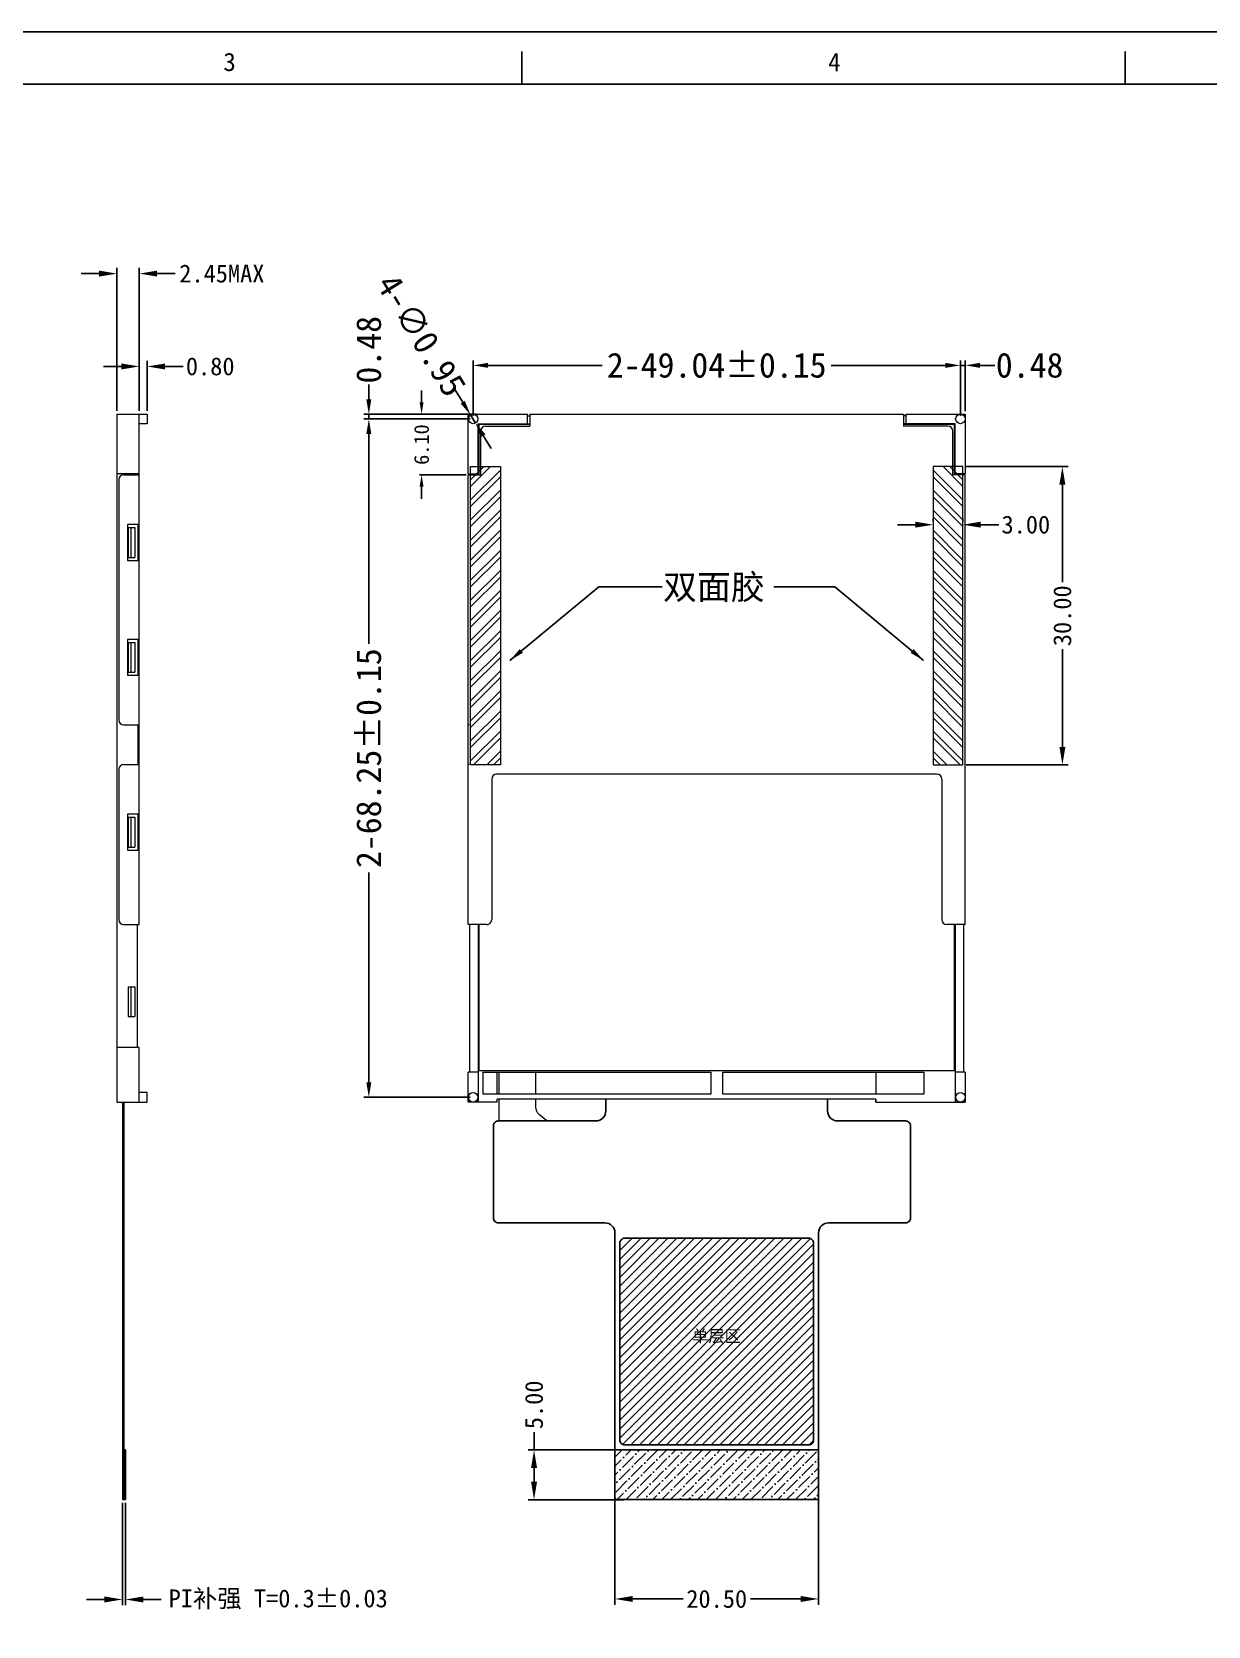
# Model space of a CAD drawing. Header units: millimetres. Extents: x 208 to 583, y 377 to 638.
# Drawn here: x 346.1 to 464.4, y 477.3 to 637.7 of the extents above; entities that cross this region are included whole.
import ezdxf

# ---------------------------------------------------------------- set-up
doc = ezdxf.new("R2010")
doc.units = ezdxf.units.MM
for name, color, linetype, lineweight in [('DIM', 3, 'Continuous', 20), ('FRAME', 6, 'Continuous', 13), ('铁框', 5, 'Continuous', 9)]:
    doc.layers.add(name, color=color, linetype=linetype, lineweight=lineweight)
for name, color, linetype in [('FPC', 2, 'Continuous'), ('HOU', 7, 'Continuous'), ('反射', 203, 'Continuous'), ('标注', 3, 'Continuous')]:
    doc.layers.add(name, color=color, linetype=linetype)
doc.styles.add('C-E02$0$HZ', font='')
doc.styles.add('ROMANS', font='romans.shx')
doc.styles.add('宋体', font='')
doc.styles.add('標注', font='txt.shx')
doc.styles.get('C-E02$0$HZ').set_extended_font_data('SimSun')
doc.styles.get('宋体').set_extended_font_data('SimSun')
doc.dimstyles.new('lcm111', dxfattribs={"dimtxt": 1.5, "dimasz": 1.2, "dimexe": 0.2, "dimexo": 0.2, "dimgap": 0.8, "dimtad": 0, "dimzin": 1, "dimdsep": 46, "dimtxsty": 'ROMANS', "dimcen": 0, "dimadec": 0, "dimazin": 0, "dimtfac": 1, "dimtofl": 0, "dimtmove": 0, "dimatfit": 3, "dimfxl": 0, "dimarcsym": 0})
doc.dimstyles.new('STANDARD$0', dxfattribs={"dimtxt": 2.5, "dimasz": 1.8, "dimexe": 0.5, "dimexo": 0.5, "dimgap": 0.4, "dimtad": 1, "dimzin": 9, "dimdsep": 46, "dimtxsty": 'Standard', "dimcen": 1.5, "dimadec": 0, "dimazin": 0, "dimtfac": 1, "dimtmove": 0, "dimatfit": 3, "dimfxl": 0, "dimtolj": 1, "dimtzin": 0, "dimlwd": 5, "dimlwe": 5, "dimarcsym": 0})
doc.dimstyles.new('標注', dxfattribs={"dimscale": 0, "dimtxt": 2.5, "dimasz": 1.5, "dimexe": 0.5, "dimexo": 0.3, "dimgap": 0.1, "dimtad": 0, "dimzin": 9, "dimdsep": 46, "dimtxsty": '標注', "dimcen": 0, "dimclrd": 3, "dimclre": 3, "dimclrt": 3, "dimazin": 2, "dimtfac": 1, "dimtmove": 0, "dimatfit": 3, "dimfxl": 0, "dimtolj": 1, "dimtzin": 0, "dimlwd": 25, "dimlwe": 25, "dimarcsym": 0})

# ---------------------------------------------------------------- blocks, each defined once
blk = doc.blocks.new('*D158')
at = {"layer": 'Defpoints', "color": 0, "transparency": 16777216}
for p in [(356.88, 613.36), (354.63, 599.21), (356.88, 599.21)]:
    blk.add_point(p, dxfattribs=at)
at = {"layer": 'DIM', "color": 0, "lineweight": -2, "transparency": 16777216}
for p, q in [((352.83, 613.36), (351.03, 613.36)), ((354.63, 599.54), (354.63, 613.94)), ((356.88, 599.54), (356.88, 613.94)), ((358.68, 613.36), (360.48, 613.36))]:
    blk.add_line(p, q, dxfattribs=at)
at = {"layer": 'DIM', "color": 0, "transparency": 16777216}
for points in [[(352.83, 613.66), (352.83, 613.06), (354.63, 613.36)], [(358.68, 613.66), (358.68, 613.06), (356.88, 613.36)]]:
    blk.add_solid(points, dxfattribs=at)
at = {"layer": 'DIM', "color": 0, "lineweight": 9, "transparency": 16777216, "insert": (365.19, 613.36), "char_height": 1.8, "attachment_point": 5, "style": '宋体'}
blk.add_mtext('\\A1;2.45MAX', dxfattribs=at)
blk = doc.blocks.new('*D184')
at = {"layer": 'Defpoints', "color": 0, "transparency": 16777216}
for p in [(390.22, 599.14), (390.72, 598.33)]:
    blk.add_point(p, dxfattribs=at)
at = {"layer": '标注', "color": 3, "lineweight": 25, "transparency": 16777216}
for p, q in [((388.64, 601.7), (389.43, 600.42)), ((390.72, 598.33), (390.22, 599.14)), ((391.5, 597.06), (392.29, 595.78))]:
    blk.add_line(p, q, dxfattribs=at)
at = {"layer": '标注', "color": 3, "transparency": 16777216}
for points in [[(389.64, 600.55), (389.22, 600.29), (390.22, 599.14)], [(391.72, 597.19), (391.29, 596.93), (390.72, 598.33)]]:
    blk.add_solid(points, dxfattribs=at)
at = {"layer": '标注', "color": 3, "lineweight": 9, "transparency": 16777216, "insert": (385.27, 607.16), "char_height": 2.5, "attachment_point": 5, "rotation": 301.6746, "style": 'C-E02$0$HZ'}
blk.add_mtext('\\A1;4-∅0.95', dxfattribs=at)
blk = doc.blocks.new('*D165')
at = {"layer": 'Defpoints', "color": 0, "transparency": 16777216}
for p in [(379.98, 599.21), (389.99, 599.21), (390.47, 598.74)]:
    blk.add_point(p, dxfattribs=at)
at = {"layer": '标注', "color": 3, "lineweight": 25, "transparency": 16777216}
for p, q in [((379.98, 600.71), (379.98, 602.21)), ((389.69, 599.21), (379.48, 599.21)), ((390.17, 598.74), (379.48, 598.74)), ((379.98, 598.74), (379.98, 599.21)), ((379.98, 597.24), (379.98, 595.74))]:
    blk.add_line(p, q, dxfattribs=at)
at = {"layer": '标注', "color": 3, "transparency": 16777216}
for points in [[(379.73, 600.71), (380.23, 600.71), (379.98, 599.21)], [(379.73, 597.24), (380.23, 597.24), (379.98, 598.74)]]:
    blk.add_solid(points, dxfattribs=at)
at = {"layer": '标注', "color": 3, "lineweight": 9, "transparency": 16777216, "insert": (379.98, 605.7), "char_height": 2.5, "attachment_point": 5, "rotation": 90, "style": 'C-E02$0$HZ'}
blk.add_mtext('\\A1;0.48', dxfattribs=at)
blk = doc.blocks.new('*D185')
at = {"layer": 'Defpoints', "color": 0, "transparency": 16777216}
for p in [(390.47, 598.74), (379.98, 530.49), (390.47, 530.49)]:
    blk.add_point(p, dxfattribs=at)
at = {"layer": '标注', "color": 3, "lineweight": 25, "transparency": 16777216}
for p, q in [((390.17, 598.74), (379.48, 598.74)), ((379.98, 597.24), (379.98, 576.13)), ((379.98, 531.99), (379.98, 553.1)), ((390.17, 530.49), (379.48, 530.49))]:
    blk.add_line(p, q, dxfattribs=at)
at = {"layer": '标注', "color": 3, "transparency": 16777216}
for points in [[(379.73, 597.24), (380.23, 597.24), (379.98, 598.74)], [(379.73, 531.99), (380.23, 531.99), (379.98, 530.49)]]:
    blk.add_solid(points, dxfattribs=at)
at = {"layer": '标注', "color": 3, "lineweight": 9, "transparency": 16777216, "insert": (379.98, 564.61), "char_height": 2.5, "attachment_point": 5, "rotation": 90, "style": 'C-E02$0$HZ'}
blk.add_mtext('\\A1;2-68.25±0.15', dxfattribs=at)
blk = doc.blocks.new('*D186')
at = {"layer": 'Defpoints', "color": 0, "transparency": 16777216}
for p in [(439.99, 604.13), (439.51, 598.74), (439.99, 599.21)]:
    blk.add_point(p, dxfattribs=at)
at = {"layer": '标注', "color": 3, "lineweight": 25, "transparency": 16777216}
for p, q in [((438.01, 604.13), (436.51, 604.13)), ((439.51, 599.04), (439.51, 604.63)), ((439.51, 604.13), (439.99, 604.13)), ((439.99, 599.51), (439.99, 604.63)), ((441.49, 604.13), (442.99, 604.13))]:
    blk.add_line(p, q, dxfattribs=at)
at = {"layer": '标注', "color": 3, "transparency": 16777216}
for points in [[(438.01, 604.38), (438.01, 603.88), (439.51, 604.13)], [(441.49, 604.38), (441.49, 603.88), (439.99, 604.13)]]:
    blk.add_solid(points, dxfattribs=at)
at = {"layer": '标注', "color": 3, "lineweight": 9, "transparency": 16777216, "insert": (446.48, 604.13), "char_height": 2.5, "attachment_point": 5, "style": 'C-E02$0$HZ'}
blk.add_mtext('\\A1;0.48', dxfattribs=at)
blk = doc.blocks.new('*D166')
at = {"layer": 'Defpoints', "color": 0, "transparency": 16777216}
for p in [(439.51, 604.13), (390.47, 598.74), (439.51, 598.74)]:
    blk.add_point(p, dxfattribs=at)
at = {"layer": '标注', "color": 3, "lineweight": 25, "transparency": 16777216}
for p, q in [((390.47, 599.04), (390.47, 604.63)), ((391.97, 604.13), (403.47, 604.13)), ((438.01, 604.13), (426.51, 604.13)), ((439.51, 599.04), (439.51, 604.63))]:
    blk.add_line(p, q, dxfattribs=at)
at = {"layer": '标注', "color": 3, "transparency": 16777216}
for points in [[(391.97, 604.38), (391.97, 603.88), (390.47, 604.13)], [(438.01, 604.38), (438.01, 603.88), (439.51, 604.13)]]:
    blk.add_solid(points, dxfattribs=at)
at = {"layer": '标注', "color": 3, "lineweight": 9, "transparency": 16777216, "insert": (414.99, 604.13), "char_height": 2.5, "attachment_point": 5, "style": 'C-E02$0$HZ'}
blk.add_mtext('\\A1;2-49.04±0.15', dxfattribs=at)
blk = doc.blocks.new('*D167')
at = {"layer": 'Defpoints', "color": 0, "transparency": 16777216}
for p in [(385.29, 599.21), (391.03, 599.21), (389.99, 593.11)]:
    blk.add_point(p, dxfattribs=at)
at = {"layer": 'DIM', "color": 0, "lineweight": -2, "transparency": 16777216}
for p, q in [((385.29, 600.41), (385.29, 601.61)), ((390.83, 599.21), (385.09, 599.21)), ((389.79, 593.11), (385.09, 593.11)), ((385.29, 591.91), (385.29, 590.71))]:
    blk.add_line(p, q, dxfattribs=at)
at = {"layer": 'DIM', "color": 0, "transparency": 16777216}
for points in [[(385.09, 600.41), (385.49, 600.41), (385.29, 599.21)], [(385.09, 591.91), (385.49, 591.91), (385.29, 593.11)]]:
    blk.add_solid(points, dxfattribs=at)
at = {"layer": 'DIM', "color": 0, "lineweight": 9, "transparency": 16777216, "insert": (385.29, 596.16), "char_height": 1.5, "attachment_point": 5, "rotation": 90, "style": 'C-E02$0$HZ'}
blk.add_mtext('6.10', dxfattribs=at)
blk = doc.blocks.new('*D168')
at = {"layer": 'Defpoints', "color": 0, "transparency": 16777216}
for p in [(357.68, 604.02), (356.88, 599.21), (357.68, 599.21)]:
    blk.add_point(p, dxfattribs=at)
at = {"layer": 'DIM', "color": 0, "lineweight": -2, "transparency": 16777216}
for p, q in [((355.08, 604.02), (353.28, 604.02)), ((356.88, 599.54), (356.88, 604.6)), ((357.68, 599.54), (357.68, 604.6)), ((359.48, 604.02), (361.28, 604.02))]:
    blk.add_line(p, q, dxfattribs=at)
at = {"layer": 'DIM', "color": 0, "transparency": 16777216}
for points in [[(355.08, 604.32), (355.08, 603.72), (356.88, 604.02)], [(359.48, 604.32), (359.48, 603.72), (357.68, 604.02)]]:
    blk.add_solid(points, dxfattribs=at)
at = {"layer": 'DIM', "color": 0, "lineweight": 9, "transparency": 16777216, "insert": (364.02, 604.02), "char_height": 1.8, "attachment_point": 5, "style": '宋体'}
blk.add_mtext('\\A1;0.80', dxfattribs=at)
blk = doc.blocks.new('*D155')
at = {"layer": 'Defpoints', "color": 0, "transparency": 16777216}
for p in [(355.18, 490.01), (355.48, 490.01), (355.48, 479.97)]:
    blk.add_point(p, dxfattribs=at)
at = {"layer": 'DIM', "color": 0, "lineweight": -2, "transparency": 16777216}
for p, q in [((355.18, 489.69), (355.18, 479.39)), ((355.48, 489.69), (355.48, 479.39)), ((353.38, 479.97), (351.58, 479.97)), ((357.28, 479.97), (359.08, 479.97))]:
    blk.add_line(p, q, dxfattribs=at)
at = {"layer": 'DIM', "color": 0, "transparency": 16777216}
for points in [[(353.38, 480.27), (353.38, 479.67), (355.18, 479.97)], [(357.28, 480.27), (357.28, 479.67), (355.48, 479.97)]]:
    blk.add_solid(points, dxfattribs=at)
at = {"layer": 'DIM', "color": 0, "lineweight": 9, "transparency": 16777216, "insert": (370.86, 479.97), "char_height": 1.8, "attachment_point": 5, "style": '宋体'}
blk.add_mtext('\\A1;PI补强 T=0.3%%P0.03', dxfattribs=at)
blk = doc.blocks.new('*D175')
at = {"layer": 'Defpoints', "color": 0, "transparency": 16777216}
for p in [(436.77, 588.1), (439.77, 588.1), (439.77, 588.1)]:
    blk.add_point(p, dxfattribs=at)
at = {"layer": 'DIM', "color": 0, "lineweight": -2, "transparency": 16777216}
for p, q in [((436.77, 588.42), (436.77, 588.68)), ((439.77, 588.42), (439.77, 588.68)), ((434.97, 588.1), (433.17, 588.1)), ((441.57, 588.1), (443.37, 588.1))]:
    blk.add_line(p, q, dxfattribs=at)
at = {"layer": 'DIM', "color": 0, "transparency": 16777216}
for points in [[(434.97, 588.4), (434.97, 587.8), (436.77, 588.1)], [(441.57, 588.4), (441.57, 587.8), (439.77, 588.1)]]:
    blk.add_solid(points, dxfattribs=at)
at = {"layer": 'DIM', "color": 0, "lineweight": 9, "transparency": 16777216, "insert": (446.1, 588.1), "char_height": 1.8, "attachment_point": 5, "style": '宋体'}
blk.add_mtext('\\A1;3.00', dxfattribs=at)
blk = doc.blocks.new('*D176')
at = {"layer": 'Defpoints', "color": 0, "transparency": 16777216}
for p in [(439.77, 593.94), (439.77, 563.94), (449.78, 563.94)]:
    blk.add_point(p, dxfattribs=at)
at = {"layer": 'DIM', "color": 0, "lineweight": -2, "transparency": 16777216}
for p, q in [((440.09, 593.94), (450.36, 593.94)), ((449.78, 592.14), (449.78, 582.32)), ((449.78, 565.74), (449.78, 575.57)), ((440.09, 563.94), (450.36, 563.94))]:
    blk.add_line(p, q, dxfattribs=at)
at = {"layer": 'DIM', "color": 0, "transparency": 16777216}
for points in [[(449.48, 592.14), (450.08, 592.14), (449.78, 593.94)], [(449.48, 565.74), (450.08, 565.74), (449.78, 563.94)]]:
    blk.add_solid(points, dxfattribs=at)
at = {"layer": 'DIM', "color": 0, "lineweight": 9, "transparency": 16777216, "insert": (449.78, 578.94), "char_height": 1.8, "attachment_point": 5, "rotation": 90, "style": '宋体'}
blk.add_mtext('\\A1;30.00', dxfattribs=at)
blk = doc.blocks.new('*D194')
at = {"layer": 'Defpoints', "color": 0, "transparency": 16777216}
for p in [(396.61, 495.01), (405.95, 495.01), (405.95, 490.01)]:
    blk.add_point(p, dxfattribs=at)
at = {"layer": 'DIM', "color": 0, "lineweight": -2, "transparency": 16777216}
for p, q in [((396.61, 495.01), (396.61, 496.81)), ((405.63, 495.01), (396.03, 495.01)), ((396.61, 491.81), (396.61, 493.21)), ((405.63, 490.01), (396.03, 490.01))]:
    blk.add_line(p, q, dxfattribs=at)
at = {"layer": 'DIM', "color": 0, "transparency": 16777216}
for points in [[(396.31, 493.21), (396.91, 493.21), (396.61, 495.01)], [(396.31, 491.81), (396.91, 491.81), (396.61, 490.01)]]:
    blk.add_solid(points, dxfattribs=at)
at = {"layer": 'DIM', "color": 0, "lineweight": 9, "transparency": 16777216, "insert": (396.61, 499.55), "char_height": 1.8, "attachment_point": 5, "rotation": 90, "style": '宋体'}
blk.add_mtext('\\A1;5.00', dxfattribs=at)
blk = doc.blocks.new('*D195')
at = {"layer": 'Defpoints', "color": 0, "transparency": 16777216}
for p in [(404.74, 491.77), (425.24, 491.77), (425.24, 480.02)]:
    blk.add_point(p, dxfattribs=at)
at = {"layer": 'DIM', "color": 0, "lineweight": -2, "transparency": 16777216}
for p, q in [((404.74, 491.44), (404.74, 479.44)), ((425.24, 491.44), (425.24, 479.44)), ((406.54, 480.02), (411.61, 480.02)), ((423.44, 480.02), (418.38, 480.02))]:
    blk.add_line(p, q, dxfattribs=at)
at = {"layer": 'DIM', "color": 0, "transparency": 16777216}
for points in [[(406.54, 480.32), (406.54, 479.72), (404.74, 480.02)], [(423.44, 480.32), (423.44, 479.72), (425.24, 480.02)]]:
    blk.add_solid(points, dxfattribs=at)
at = {"layer": 'DIM', "color": 0, "lineweight": 9, "transparency": 16777216, "insert": (414.99, 480.02), "char_height": 1.8, "attachment_point": 5, "style": '宋体'}
blk.add_mtext('\\A1;20.50', dxfattribs=at)

msp = doc.modelspace()

# ---------------------------------------------------------------- hatches: boundary and pattern name
at = {"lineweight": 9}
h = msp.add_hatch(dxfattribs=at)
h.set_pattern_fill('ANSI32', color=2, scale=0.15, style=0)
h.set_pattern_definition([(45, (-105.9868, 33.7786), (-1.0102788, 1.0102788), []), (45, (-105.3133, 33.7786), (-1.0102788, 1.0102788), [])])
h.paths.add_polyline_path([(393.219, 593.944), (390.219, 593.944), (390.219, 563.944), (393.219, 563.944)])
h = msp.add_hatch(dxfattribs=at)
h.set_pattern_fill('ANSI32', color=2, scale=0.15, style=0)
h.set_pattern_definition([(135, (935.9722, 33.7786), (1.0102788, 1.0102788), []), (135, (935.2987, 33.7786), (1.0102788, 1.0102788), [])])
h.paths.add_polyline_path([(436.767, 563.944), (439.767, 563.944), (439.767, 593.944), (436.767, 593.944)])
h = msp.add_hatch()
h.set_pattern_fill('ANSI31', color=0, scale=0.2)
h.set_pattern_definition([(45, (397.24097, 11.3611), (-0.4490128, 0.4490128), [])])
h.paths.add_polyline_path([(405.743, 516.314, 0.4142136), (405.243, 515.814), (405.243, 496.014, 0.4142136), (405.743, 495.514), (424.243, 495.514, 0.4142136), (424.743, 496.014), (424.743, 515.814, 0.4142136), (424.243, 516.314)])
h.paths.add_polyline_path([(412.136, 505.116), (417.884, 505.116), (417.884, 507.432), (412.136, 507.432)], flags=24)
h = msp.add_hatch()
h.set_pattern_fill('ANSI36', color=30, scale=0.2)
h.set_pattern_definition([(45, (436.7024, 0), (0.3367596, 1.2347852), [1.5875, -0.3175, 0, -0.3175])])
h.paths.add_polyline_path([(404.743, 495.014), (404.743, 490.214, 0.4142136), (404.943, 490.014), (425.043, 490.014, 0.4142136), (425.243, 490.214), (425.243, 495.014)])

# ---------------------------------------------------------------- linework, layer by layer
at = {"color": 7, "linetype": 'Continuous'}
msp.add_line((207.911, 637.68), (582.816, 637.68), dxfattribs=at)
at = {"linetype": 'Continuous'}
for p, q in [((395.376, 632.419), (395.376, 635.707)), ((456.111, 632.419), (456.111, 635.707)), ((213.172, 632.419), (577.554, 632.419))]:
    msp.add_line(p, q, dxfattribs=at)
at = {"lineweight": 9, "ltscale": 0.3}
for p, q in [((355.747, 587.814), (356.447, 587.814)), ((355.747, 587.814), (355.747, 584.814)), ((356.447, 587.814), (356.447, 584.814)), ((356.756, 584.514), (356.756, 588.114)), ((355.747, 584.814), (356.447, 584.814)), ((355.747, 576.264), (356.447, 576.264)), ((355.747, 576.264), (355.747, 573.264)), ((356.447, 576.264), (356.447, 573.264)), ((356.756, 572.964), (356.756, 576.564)), ((355.747, 573.264), (356.447, 573.264)), ((355.747, 558.664), (355.747, 555.664)), ((355.747, 558.664), (356.447, 558.664)), ((356.447, 558.664), (356.447, 555.664)), ((356.756, 555.364), (356.756, 558.964)), ((355.747, 555.664), (356.447, 555.664)), ((355.747, 541.614), (356.447, 541.614)), ((355.747, 541.614), (355.747, 538.614)), ((356.447, 541.614), (356.447, 538.614)), ((355.747, 538.614), (356.447, 538.614))]:
    msp.add_line(p, q, dxfattribs=at)
at = {"color": 7, "linetype": 'Continuous', "lineweight": 9}
for p, q in [((390.993, 533.014), (389.993, 533.014)), ((439.993, 533.014), (438.993, 533.014))]:
    msp.add_line(p, q, dxfattribs=at)
at = {"color": 30, "lineweight": 9}
for p, q in [((355.199, 530.014), (355.182, 490.014)), ((355.329, 530.014), (355.329, 490.014))]:
    msp.add_line(p, q, dxfattribs=at)
at = {"color": 0}
msp.add_line((355.482, 495.014), (355.329, 495.014), dxfattribs=at)
at = {"color": 30}
for p, q in [((355.482, 490.014), (355.482, 495.014)), ((404.743, 495.014), (425.243, 495.014)), ((355.182, 490.014), (355.482, 490.014))]:
    msp.add_line(p, q, dxfattribs=at)
at = {"color": 2, "lineweight": 9}
for points in [[(390.219, 593.944), (393.219, 593.944), (393.219, 563.944), (390.219, 563.944)], [(439.767, 593.944), (436.767, 593.944), (436.767, 563.944), (439.767, 563.944)]]:
    msp.add_lwpolyline(points, close=True, dxfattribs=at)
at = {"lineweight": 9, "ltscale": 0.3}
for points in [[(356.047, 584.814), (356.047, 587.814)], [(356.047, 573.264), (356.047, 576.264)], [(356.047, 555.664), (356.047, 558.664)], [(356.047, 538.614), (356.047, 541.614)]]:
    msp.add_lwpolyline(points, dxfattribs=at)
at = {"color": 30}
msp.add_lwpolyline([(403.833, 530.314), (403.833, 529.114, -0.4142136), (402.833, 528.114), (393.018, 528.114, 0.4142136), (392.518, 527.614), (392.518, 518.364, 0.4142136), (393.018, 517.864), (403.743, 517.864, -0.4142136), (404.743, 516.864), (404.743, 490.214, 0.4142136), (404.943, 490.014), (425.043, 490.014, 0.4142136), (425.243, 490.214), (425.243, 516.864, -0.4142136), (426.243, 517.864), (433.993, 517.864, 0.4142136), (434.493, 518.364), (434.493, 527.614, 0.4142136), (433.993, 528.114), (427.153, 528.114, -0.4142136), (426.153, 529.114), (426.153, 530.314)], format="xyb", dxfattribs=at)
msp.add_lwpolyline([(405.743, 495.514), (424.243, 495.514, 0.4142136), (424.743, 496.014), (424.743, 515.814, 0.4142136), (424.243, 516.314), (405.743, 516.314, 0.4142136), (405.243, 515.814), (405.243, 496.014, 0.4142136)], format="xyb", close=True, dxfattribs=at)
at = {"layer": 'FPC', "linetype": 'Continuous', "lineweight": 9}
for points in [[(393.093, 530.814), (393.093, 533.014)], [(396.793, 530.814), (396.793, 533.014)], [(393.093, 528.114), (393.093, 530.312)]]:
    msp.add_lwpolyline(points, dxfattribs=at)
at = {"layer": 'FPC', "lineweight": 9}
msp.add_lwpolyline([(397.898, 528.114), (397.15, 528.742, -0.2215604), (396.793, 529.508), (396.793, 530.312)], format="xyb", dxfattribs=at)
at = {"layer": 'FRAME', "color": 7, "lineweight": 9}
for p, q in [((354.626, 599.214), (354.626, 530.014)), ((354.626, 599.214), (354.626, 530.014)), ((354.626, 599.214), (356.876, 599.214)), ((356.876, 593.214), (356.876, 599.214)), ((356.876, 599.214), (357.676, 599.214)), ((357.676, 598.264), (356.876, 598.264)), ((389.993, 599.214), (395.943, 599.214)), ((389.993, 593.214), (389.993, 599.214)), ((390.993, 598.264), (396.193, 598.264)), ((390.993, 593.114), (390.993, 598.264)), ((438.993, 598.264), (433.793, 598.264)), ((434.043, 599.214), (439.993, 599.214)), ((438.993, 593.114), (438.993, 598.264)), ((439.993, 599.214), (439.993, 593.214)), ((439.993, 593.214), (438.993, 593.214)), ((356.756, 563.964), (356.756, 567.964)), ((390.993, 547.877), (390.993, 530.014)), ((438.993, 547.877), (438.993, 530.014)), ((356.876, 535.514), (354.626, 535.514)), ((356.876, 530.014), (356.876, 535.514)), ((391.443, 533.014), (391.443, 530.814)), ((391.443, 533.014), (414.393, 533.014)), ((391.443, 533.014), (414.393, 533.014)), ((392.893, 530.814), (392.893, 533.014)), ((414.393, 533.014), (414.393, 530.814)), ((415.593, 533.014), (435.843, 533.014)), ((415.593, 533.014), (435.843, 533.014)), ((415.593, 530.814), (415.593, 533.014)), ((430.993, 533.014), (430.993, 530.814)), ((435.843, 533.014), (435.843, 530.814)), ((357.676, 530.964), (356.876, 530.964)), ((357.676, 530.014), (357.676, 530.964)), ((354.626, 530.014), (356.876, 530.014)), ((356.876, 530.014), (357.676, 530.014)), ((392.893, 530.014), (389.993, 530.014)), ((392.893, 530.014), (389.993, 530.014)), ((414.393, 530.814), (391.443, 530.814)), ((392.893, 530.014), (392.893, 530.314)), ((430.993, 530.314), (392.893, 530.314)), ((392.893, 530.014), (392.893, 530.314)), ((435.843, 530.814), (415.593, 530.814)), ((430.993, 530.314), (430.993, 530.014)), ((430.993, 530.314), (430.993, 530.014)), ((430.993, 530.014), (430.993, 530.314)), ((430.993, 530.014), (439.993, 530.014))]:
    msp.add_line(p, q, dxfattribs=at)
at = {"layer": 'FRAME', "color": 0, "lineweight": 9}
for p, q in [((389.993, 530.014), (389.993, 533.014)), ((389.993, 530.014), (389.993, 533.014)), ((439.993, 533.014), (439.993, 530.014))]:
    msp.add_line(p, q, dxfattribs=at)
at = {"layer": 'FRAME', "color": 7, "lineweight": 9}
for centre in [(390.468, 598.739), (439.51, 598.739), (390.468, 530.489), (390.468, 530.489), (439.518, 530.489)]:
    msp.add_circle(centre, 0.475, dxfattribs=at)
at = {"layer": 'HOU', "lineweight": 9}
for p, q in [((357.676, 599.214), (357.676, 598.264)), ((395.943, 598.264), (395.943, 599.214)), ((395.943, 599.064), (396.193, 599.064)), ((434.043, 599.064), (433.793, 599.064)), ((434.043, 598.264), (434.043, 599.214)), ((356.876, 593.214), (354.626, 593.214)), ((356.756, 593.114), (356.756, 593.214)), ((389.993, 593.214), (390.993, 593.214)), ((390.143, 593.214), (390.143, 593.114)), ((439.843, 593.214), (439.843, 593.114)), ((390.143, 533.014), (390.143, 547.877)), ((439.843, 533.014), (439.843, 547.877))]:
    msp.add_line(p, q, dxfattribs=at)
at = {"layer": '反射', "lineweight": 9}
for p, q in [((391.093, 598.214), (396.193, 598.214)), ((391.093, 593.114), (391.093, 598.214)), ((433.793, 598.214), (438.893, 598.214)), ((438.893, 598.214), (438.893, 593.114)), ((391.093, 533.164), (391.093, 547.877)), ((438.893, 547.877), (438.893, 533.164)), ((438.893, 533.164), (391.093, 533.164))]:
    msp.add_line(p, q, dxfattribs=at)
at = {"layer": '标注', "color": 0, "lineweight": 9}
msp.add_line((356.676, 547.877), (356.676, 535.514), dxfattribs=at)
at = {"layer": '铁框', "color": 4, "linetype": 'ByBlock', "lineweight": 9}
for p, q in [((396.193, 599.214), (396.193, 598.014)), ((396.193, 599.214), (433.793, 599.214)), ((433.793, 599.214), (433.793, 598.014)), ((391.243, 593.114), (391.243, 597.514)), ((391.743, 598.014), (396.193, 598.014)), ((438.243, 598.014), (433.793, 598.014)), ((438.743, 593.114), (438.743, 597.514)), ((354.826, 592.614), (354.826, 568.464)), ((355.326, 593.114), (356.876, 593.114)), ((356.876, 547.877), (356.876, 593.214)), ((389.993, 593.114), (391.243, 593.114)), ((389.993, 567.964), (389.993, 593.114)), ((439.993, 593.114), (438.743, 593.114)), ((439.993, 563.964), (439.993, 593.114)), ((356.876, 588.114), (355.697, 588.114)), ((355.697, 588.114), (355.697, 584.514)), ((356.776, 584.514), (356.776, 588.114)), ((355.697, 584.514), (356.876, 584.514)), ((356.876, 576.564), (355.697, 576.564)), ((355.697, 576.564), (355.697, 572.964)), ((356.776, 572.964), (356.776, 576.564)), ((355.697, 572.964), (356.876, 572.964)), ((355.326, 567.964), (356.876, 567.964)), ((356.776, 563.964), (356.776, 567.964)), ((389.993, 547.877), (389.993, 567.964)), ((354.826, 563.464), (354.826, 548.377)), ((355.326, 563.964), (356.876, 563.964)), ((437.143, 563.014), (392.843, 563.014)), ((439.993, 547.877), (439.993, 563.964)), ((392.343, 562.514), (392.343, 548.377)), ((437.643, 562.514), (437.643, 548.377)), ((355.697, 558.964), (355.697, 555.364)), ((356.876, 558.964), (355.697, 558.964)), ((356.776, 555.364), (356.776, 558.964)), ((355.697, 555.364), (356.876, 555.364)), ((355.326, 547.877), (356.876, 547.877)), ((391.843, 547.877), (389.993, 547.877)), ((439.993, 547.877), (438.143, 547.877))]:
    msp.add_line(p, q, dxfattribs=at)
at = {"layer": '铁框', "color": 7, "linetype": 'ByBlock', "lineweight": 9}
msp.add_line((356.776, 593.114), (356.776, 593.214), dxfattribs=at)
at = {"layer": '铁框', "linetype": 'ByBlock', "lineweight": 9}
for p, q in [((390.093, 567.964), (389.993, 567.964)), ((390.093, 563.964), (389.993, 563.964))]:
    msp.add_line(p, q, dxfattribs=at)
at = {"layer": '铁框', "color": 4, "linetype": 'ByBlock', "lineweight": 9}
for centre, start, end in [((391.743, 597.514), 90, 180), ((438.243, 597.514), 0, 90), ((355.326, 592.614), 90, 180), ((355.326, 568.464), 180, 270), ((355.326, 563.464), 90, 180), ((392.843, 562.514), 90, 180), ((437.143, 562.514), 0, 90), ((355.326, 548.377), 180, 270), ((391.843, 548.377), 269.99938, 0), ((438.143, 548.377), 180, 270)]:
    msp.add_arc(centre, 0.5, start, end, dxfattribs=at)

# ---------------------------------------------------------------- texts
at = {"color": 4, "linetype": 'Continuous', "style": '宋体'}
for s, p in [('3', (365.345, 633.74)), ('4', (426.209, 633.719))]:
    msp.add_text(s, height=1.842, dxfattribs=at).set_placement(p)
at = {"color": 3, "lineweight": 9, "insert": (409.586, 583.086), "char_height": 2.5, "attachment_point": 1, "style": '標注'}
msp.add_mtext('{\\fSimSun|b0|i0|c134|p2;双面胶}', dxfattribs=at)
at = {"color": 2, "lineweight": 9, "insert": (412.516, 507.072), "char_height": 1.2, "width": 6.26703, "attachment_point": 1, "style": '標注'}
msp.add_mtext('{\\fSimSun|b0|i0|c134|p2;单层区}', dxfattribs=at)

# ---------------------------------------------------------------- dimensions: what is measured, and where the dimension line sits
at = {"layer": 'DIM', "lineweight": 9}
for base, p1, p2, text, picture, middle in [((356.876, 613.365), (354.626, 599.214), (356.876, 599.214), '2.45MAX', '*D158', (365.186, 613.365)), ((355.482, 479.974), (355.182, 490.014), (355.482, 490.014), 'PI补强 T=0.3%%P0.03', '*D155', (370.856, 479.974))]:
    dim = msp.add_linear_dim(base=base, p1=p1, p2=p2, text=text, dimstyle='STANDARD$0', override={"dimtxt": 1.8, "dimexe": 0.58, "dimexo": 0.325, "dimgap": 0.3, "dimtad": 0, "dimzin": 0, "dimtxsty": '宋体', "dimcen": 0.3, "dimtofl": 0, "dimfxl": 0.18, "dimlwd": 65534, "dimlwe": 65534}, dxfattribs=at)
    dim.commit()
    dim.dimension.update_dxf_attribs({"geometry": picture, "text_midpoint": middle, "dimtype": 160})
for base, p1, p2, picture, middle in [((357.676, 604.018), (356.876, 599.214), (357.676, 599.214), '*D168', (364.025, 604.018)), ((425.243, 480.022), (404.743, 491.768), (425.243, 491.768), '*D195', (414.993, 480.022))]:
    dim = msp.add_linear_dim(base=base, p1=p1, p2=p2, dimstyle='STANDARD$0', override={"dimtxt": 1.8, "dimexe": 0.58, "dimexo": 0.325, "dimgap": 0.3, "dimtad": 0, "dimzin": 0, "dimtxsty": '宋体', "dimcen": 0.3, "dimtofl": 0, "dimfxl": 0.18, "dimlwd": 65534, "dimlwe": 65534}, dxfattribs=at)
    dim.commit()
    dim.dimension.update_dxf_attribs({"geometry": picture, "text_midpoint": middle})
for base, p1, p2, dimstyle, override, picture, middle in [((385.288, 599.214), (389.993, 593.114), (391.031, 599.214), 'lcm111', {"dimtxsty": 'C-E02$0$HZ', "dimfxl": 0.6}, '*D167', (385.288, 596.164)), ((449.783, 563.944), (439.767, 593.944), (439.767, 563.944), 'STANDARD$0', {"dimtxt": 1.8, "dimexe": 0.58, "dimexo": 0.325, "dimgap": 0.3, "dimtad": 0, "dimzin": 0, "dimtxsty": '宋体', "dimcen": 0.3, "dimtofl": 0, "dimfxl": 0.18, "dimlwd": 65534, "dimlwe": 65534}, '*D176', (449.783, 578.944))]:
    dim = msp.add_linear_dim(base=base, p1=p1, p2=p2, angle=90, dimstyle=dimstyle, override=override, dxfattribs=at)
    dim.commit()
    dim.dimension.update_dxf_attribs({"geometry": picture, "text_midpoint": middle})
dim = msp.add_linear_dim(base=(439.767, 588.095), p1=(436.767, 588.095), p2=(439.767, 588.095), dimstyle='STANDARD$0', override={"dimtxt": 1.8, "dimexe": 0.58, "dimexo": 0.325, "dimgap": 0.3, "dimtad": 0, "dimzin": 0, "dimtxsty": '宋体', "dimcen": 0.3, "dimtofl": 0, "dimfxl": 0.18, "dimlwd": 65534, "dimlwe": 65534}, dxfattribs=at)
dim.commit()
dim.dimension.update_dxf_attribs({"geometry": '*D175', "text_midpoint": (446.1, 588.095), "dimtype": 160})
dim = msp.add_linear_dim(base=(396.609, 495.014), p1=(405.955, 490.014), p2=(405.955, 495.014), angle=90, dimstyle='STANDARD$0', override={"dimtxt": 1.8, "dimexe": 0.58, "dimexo": 0.325, "dimgap": 0.3, "dimtad": 0, "dimzin": 0, "dimtxsty": '宋体', "dimcen": 0.3, "dimtofl": 0, "dimfxl": 0.18, "dimlwd": 65534, "dimlwe": 65534}, dxfattribs=at)
dim.commit()
dim.dimension.update_dxf_attribs({"geometry": '*D194', "text_midpoint": (396.609, 499.547), "dimtype": 160})
at = {"layer": '标注', "lineweight": 9}
dim = msp.add_diameter_dim_2p(p1=(390.717, 598.334), p2=(390.218, 599.143), text='4-<>', dimstyle='標注', override={"dimscale": 1, "dimtxsty": 'C-E02$0$HZ'}, dxfattribs=at)
dim.commit()
dim.dimension.update_dxf_attribs({"geometry": '*D184', "text_midpoint": (385.272, 607.159)})
for base, p1, p2, override, picture, middle in [((379.976728312, 599.213551827), (390.467706202, 598.738551827), (389.992706202, 599.213551827), {"dimscale": 1, "dimtxsty": 'C-E02$0$HZ'}, '*D165', (379.976728312, 605.700423336)), ((379.977, 530.489), (390.468, 598.739), (390.468, 530.489), {"dimscale": 1, "dimgap": 0.1, "dimpost": '2-<>', "dimtxsty": 'C-E02$0$HZ', "dimtol": 1, "dimlim": 0, "dimtp": 0.15, "dimtm": 0.15}, '*D185', (379.977, 564.614))]:
    dim = msp.add_linear_dim(base=base, p1=p1, p2=p2, angle=90, dimstyle='標注', override=override, dxfattribs=at)
    dim.commit()
    dim.dimension.update_dxf_attribs({"geometry": picture, "text_midpoint": middle})
dim = msp.add_linear_dim(base=(439.51, 604.134), p1=(390.468, 598.739), p2=(439.51, 598.739), dimstyle='標注', override={"dimscale": 1, "dimpost": '2-<>', "dimtxsty": 'C-E02$0$HZ', "dimtol": 1, "dimtp": 0.15, "dimtm": 0.15}, dxfattribs=at)
dim.commit()
dim.dimension.update_dxf_attribs({"geometry": '*D166', "text_midpoint": (414.989, 604.134), "dimtype": 160})
dim = msp.add_linear_dim(base=(439.993, 604.134), p1=(439.51, 598.739), p2=(439.993, 599.214), dimstyle='標注', override={"dimscale": 1, "dimtxsty": 'C-E02$0$HZ'}, dxfattribs=at)
dim.commit()
dim.dimension.update_dxf_attribs({"geometry": '*D186', "text_midpoint": (446.48, 604.134)})

# ---------------------------------------------------------------- leaders
at = {"color": 2, "lineweight": 9, "annotation_type": 0, "has_hookline": 1, "hookline_direction": 0, "text_width": 10.391}
msp.add_leader([(394.17, 574.439), (403.119, 581.836), (409.486, 581.836)], dimstyle='標注', override={"dimscale": 1, "dimfxl": 0.3}, dxfattribs=at)
at = {"color": 2, "lineweight": 9}
msp.add_leader([(435.815, 574.439), (426.866, 581.836), (420.726, 581.836)], dimstyle='標注', override={"dimscale": 1, "dimfxl": 0.3}, dxfattribs=at)

doc.saveas('drawing.dxf')
